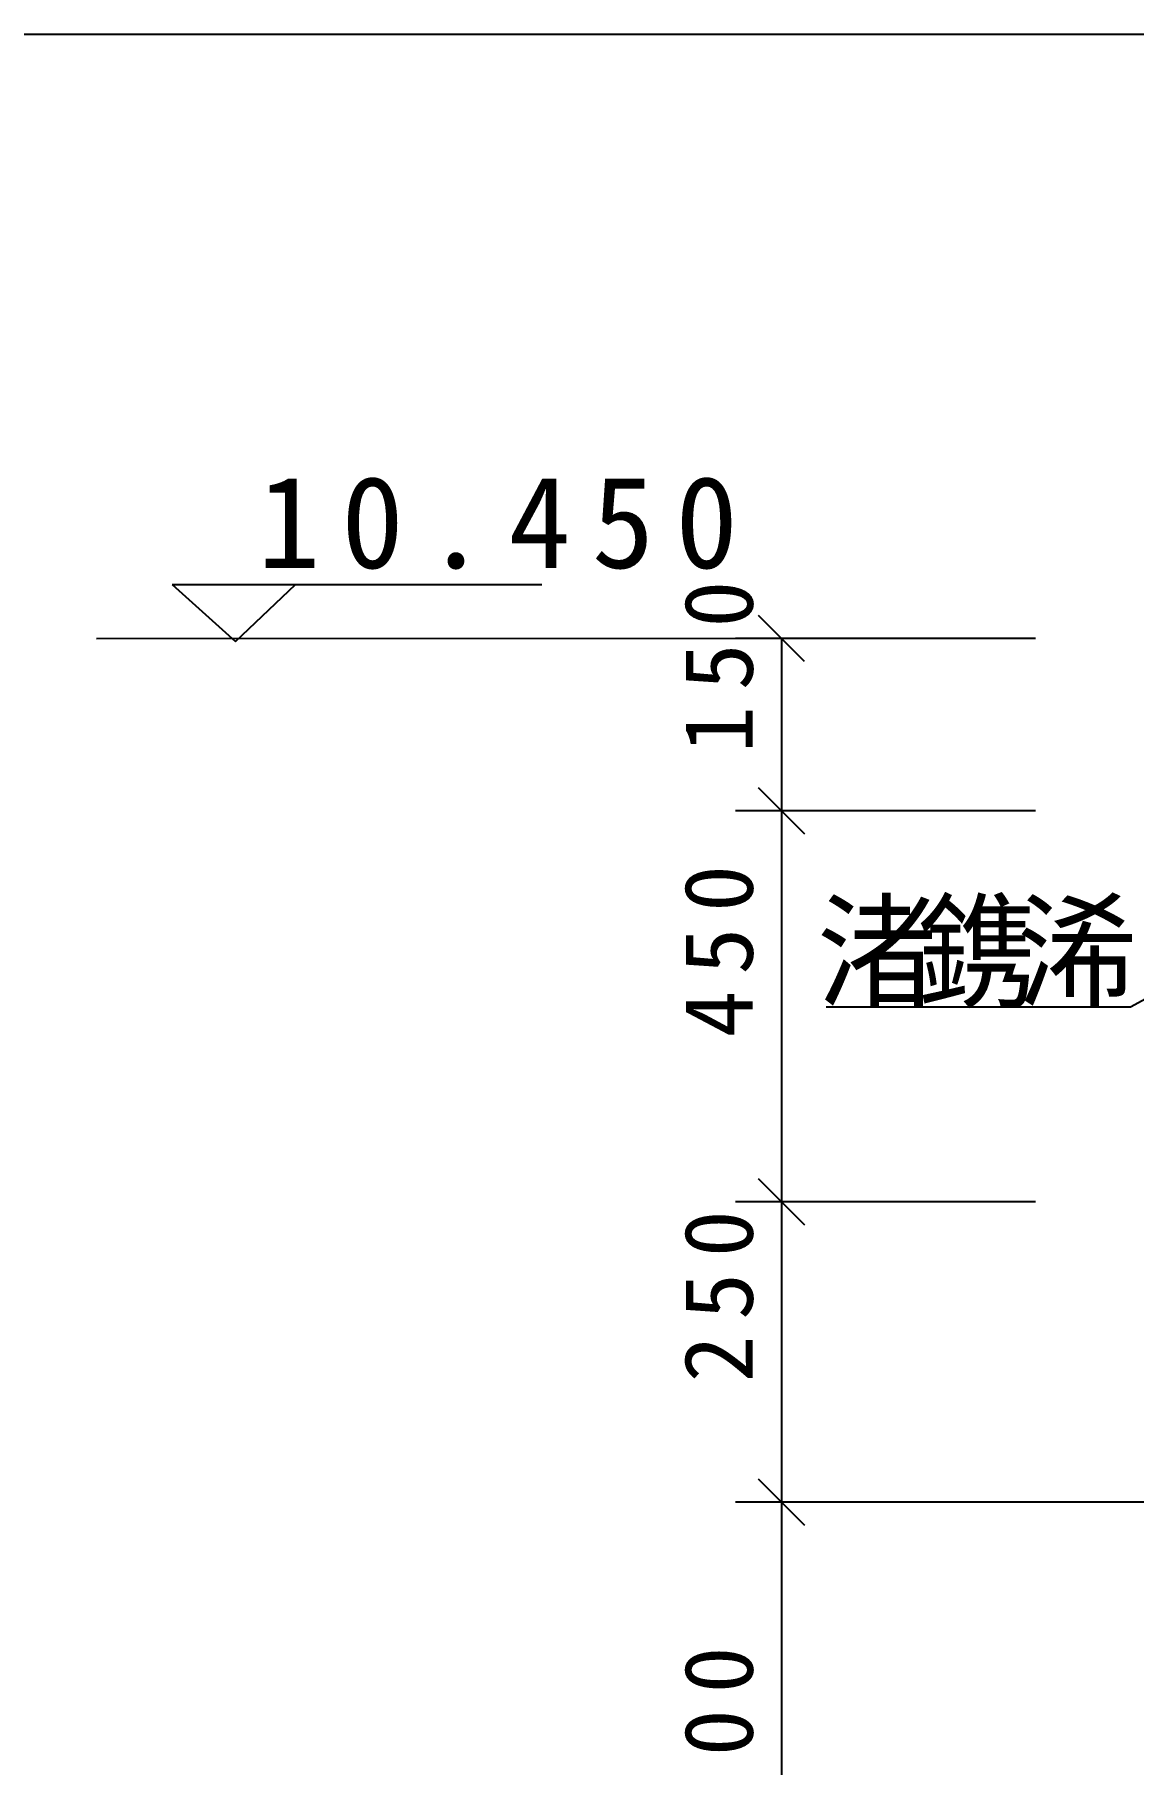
# Model space of a CAD drawing. Header units: metres. Extents: x 0 to 420, y 0 to 297.
# Drawn here: x 96.8 to 144.7, y 221.7 to 297 of the extents above; entities that cross this region are included whole.
import ezdxf

# ---------------------------------------------------------------- set-up
doc = ezdxf.new("R2010")
doc.units = ezdxf.units.M

msp = doc.modelspace()

# ---------------------------------------------------------------- linework, layer by layer
for p, q in [((420, 297), (0, 297)), ((102.82, 273.08), (118.91, 273.08)), ((102.82, 273.08), (105.57, 270.6)), ((105.57, 270.6), (108.19, 273.08)), ((130.34, 269.73), (128.34, 271.73)), ((140.39, 270.73), (99.52, 270.71)), ((140.39, 270.73), (127.34, 270.73)), ((129.34, 270.73), (129.34, 263.23)), ((130.34, 262.23), (128.34, 264.23)), ((128.34, 264.23), (130.34, 262.23)), ((140.39, 263.23), (127.34, 263.23)), ((140.39, 263.23), (127.34, 263.23)), ((129.34, 263.23), (129.34, 246.22)), ((144.53, 254.7), (150.72, 258.11)), ((131.28, 254.7), (144.53, 254.7)), ((130.34, 245.22), (128.34, 247.22)), ((128.34, 247.22), (130.34, 245.22)), ((140.39, 246.22), (127.34, 246.22)), ((140.39, 246.22), (127.34, 246.22)), ((129.34, 246.22), (129.34, 233.15)), ((130.34, 232.15), (128.34, 234.15)), ((128.34, 234.15), (130.34, 232.15)), ((215.95, 233.15), (127.34, 233.15)), ((215.95, 233.15), (127.34, 233.15)), ((129.34, 233.15), (129.34, 208.23))]:
    msp.add_line(p, q)

# ---------------------------------------------------------------- texts
for s, p in [('0', (110.18, 273.79)), ('0', (124.72, 273.79)), ('1', (106.54, 273.79)), ('4', (117.45, 273.79)), ('5', (121.08, 273.79)), ('.', (113.81, 273.79)), ('渚', (130.89, 255.09)), ('鎸', (135.24, 255.09)), ('浠', (139.59, 255.09))]:
    msp.add_text(s, height=4).set_placement(p)
for s, p in [('0', (128.09, 271.2)), ('5', (128.09, 268.47)), ('1', (128.09, 265.74)), ('0', (128.09, 258.83)), ('5', (128.09, 256.1)), ('4', (128.09, 253.37)), ('0', (128.09, 243.81)), ('5', (128.09, 241.08)), ('2', (128.09, 238.36)), ('0', (128.09, 224.83)), ('0', (128.09, 222.1))]:
    msp.add_text(s, height=3, rotation=90).set_placement(p)

doc.saveas('drawing.dxf')
